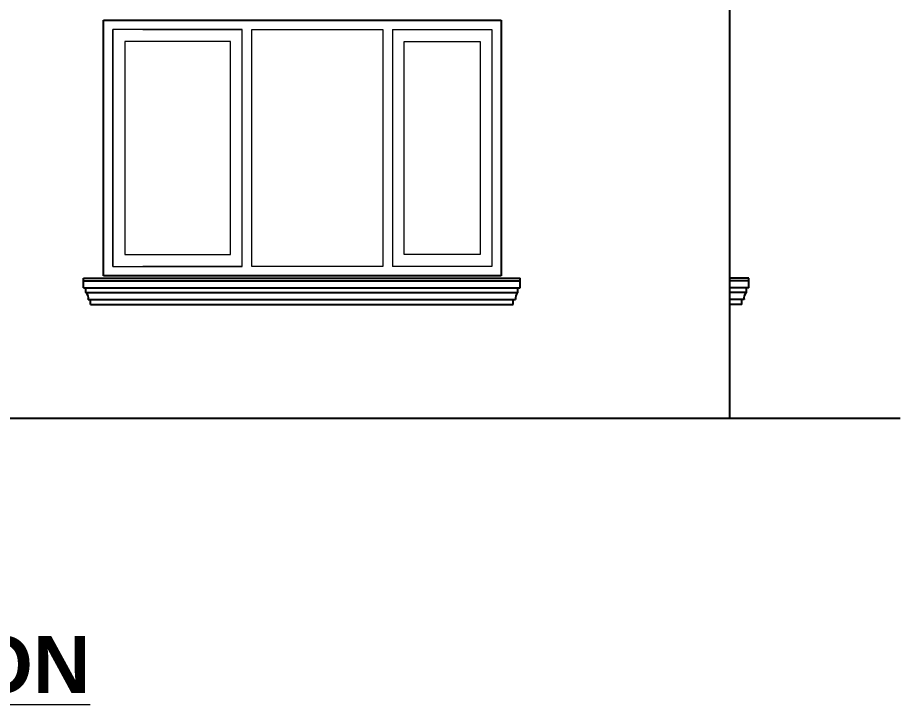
# Model space of a CAD drawing. Header units: inches. Extents: x 1397 to 20304, y -27267 to -746.
# Drawn here: x 14075.9 to 14262.2, y -24161.2 to -24016.3 of the extents above; entities that cross this region are included whole.
import ezdxf

# ---------------------------------------------------------------- set-up
doc = ezdxf.new("R2010")
doc.units = ezdxf.units.IN
doc.header["$LTSCALE"] = 17
doc.header["$MEASUREMENT"] = 0
for name, color, linetype, lineweight in [('25 BOT BAR', 12, 'Continuous', 25), ('ELEVATION', 7, 'Continuous', 25), ('TEXT', 231, 'Continuous', 20), ('WINDOW FRAME', 161, 'Continuous', 20)]:
    doc.layers.add(name, color=color, linetype=linetype, lineweight=lineweight)

# ---------------------------------------------------------------- blocks, each defined once
blk = doc.blocks.new('DSFFDFFD')
at = {"layer": 'ELEVATION', "linetype": 'Continuous'}
for p, q in [((-9566.27, -3437), (-9650.27, -3437)), ((-9650.27, -3437), (-9650.27, -3491)), ((-9566.27, -3491), (-9566.27, -3437)), ((-9650.27, -3491), (-9566.27, -3491))]:
    blk.add_line(p, q, dxfattribs=at)
at = {"layer": 'WINDOW FRAME'}
for p, q in [((-9627.27, -3439), (-9648.27, -3439)), ((-9648.27, -3439), (-9648.27, -3489)), ((-9627.27, -3439), (-9627.27, -3489)), ((-9597.57, -3439), (-9625.27, -3439)), ((-9625.27, -3439), (-9625.27, -3489)), ((-9597.57, -3489), (-9597.57, -3439)), ((-9574.57, -3439), (-9595.57, -3439)), ((-9595.57, -3489), (-9595.57, -3439)), ((-9595.57, -3439), (-9568.27, -3439)), ((-9595.57, -3489), (-9595.57, -3439)), ((-9568.27, -3489), (-9568.27, -3439)), ((-9568.27, -3439), (-9568.27, -3489)), ((-9629.77, -3441.5), (-9645.77, -3441.5)), ((-9645.77, -3441.5), (-9645.77, -3486.5)), ((-9629.77, -3486.5), (-9629.77, -3441.5)), ((-9593.07, -3441.5), (-9570.77, -3441.5)), ((-9593.07, -3486.5), (-9593.07, -3441.5)), ((-9570.77, -3441.5), (-9570.77, -3486.5)), ((-9645.77, -3486.5), (-9629.77, -3486.5)), ((-9570.77, -3486.5), (-9593.07, -3486.5)), ((-9648.27, -3489), (-9627.27, -3489)), ((-9625.27, -3489), (-9597.57, -3489)), ((-9595.57, -3489), (-9574.57, -3489)), ((-9568.27, -3489), (-9595.57, -3489))]:
    blk.add_line(p, q, dxfattribs=at)

msp = doc.modelspace()

# ---------------------------------------------------------------- linework, layer by layer
at = {"layer": '25 BOT BAR'}
for p, q in [((14226.23, -24100.76), (14226.23, -23993.76)), ((14089.76, -24071.26), (14181.98, -24071.26)), ((14089.76, -24073.26), (14089.76, -24071.26)), ((14089.76, -24071.76), (14181.98, -24071.76)), ((14181.98, -24073.26), (14181.98, -24071.26)), ((14230.23, -24071.26), (14226.23, -24071.26)), ((14230.23, -24071.76), (14226.23, -24071.76)), ((14230.23, -24071.76), (14230.23, -24071.26)), ((14230.23, -24073.26), (14230.23, -24071.76)), ((14089.76, -24073.26), (14181.98, -24073.26)), ((14090.26, -24074.26), (14090.26, -24073.26)), ((14090.26, -24074.26), (14181.48, -24074.26)), ((14181.48, -24074.26), (14181.48, -24073.26)), ((14230.23, -24073.26), (14226.23, -24073.26)), ((14229.73, -24074.26), (14226.23, -24074.26)), ((14229.73, -24074.26), (14229.73, -24073.26)), ((14090.76, -24075.76), (14180.98, -24075.76)), ((14091.26, -24076.76), (14091.26, -24075.76)), ((14180.48, -24076.76), (14180.48, -24075.76)), ((14229.23, -24075.76), (14226.23, -24075.76)), ((14228.73, -24076.76), (14228.73, -24075.76)), ((14091.26, -24076.76), (14180.48, -24076.76)), ((14228.73, -24076.76), (14226.23, -24076.76)), ((13766.23, -24100.76), (14226.23, -24100.76)), ((14226.23, -24100.76), (14262.23, -24100.76))]:
    msp.add_line(p, q, dxfattribs=at)
for centre, start, end in [((14089.32, -24075.41), 346.2102, 50.6596), ((14182.42, -24075.41), 129.3404, 193.7898), ((14230.67, -24075.41), 129.3404, 193.7898)]:
    msp.add_arc(centre, 1.48, start, end, dxfattribs=at)

# ---------------------------------------------------------------- block references
at = {"layer": '25 BOT BAR', "xscale": -1}
msp.add_blockref('DSFFDFFD', (4527.71, -20579.76), dxfattribs=at)

# ---------------------------------------------------------------- texts
at = {"layer": 'TEXT', "insert": (14016.68, -24146.76), "char_height": 12, "width": 396.2985, "attachment_point": 2}
msp.add_mtext('{\\fArial|b1|i0|c0|p34;\\LWEST ELEVATION}', dxfattribs=at)

doc.saveas('drawing.dxf')
